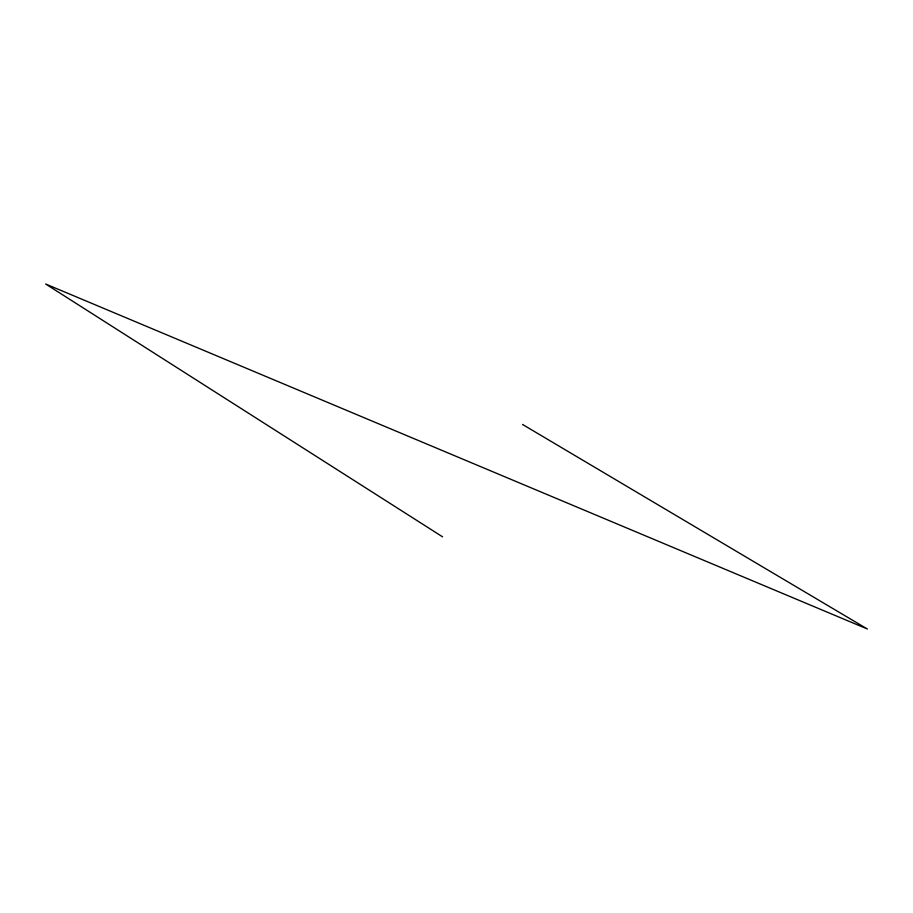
<?xml version="1.0" encoding="UTF-8"?>
<svg xmlns="http://www.w3.org/2000/svg" width="913" height="913" viewBox="0 0 913 913"><rect width="100%" height="100%" fill="white"/><g stroke="black" fill="none" stroke-linecap="round" stroke-linejoin="round"><path stroke-width="1.37" d="M522.533 424.454L867.35 629L45.65 284L442.588 536.844"/></g></svg>
